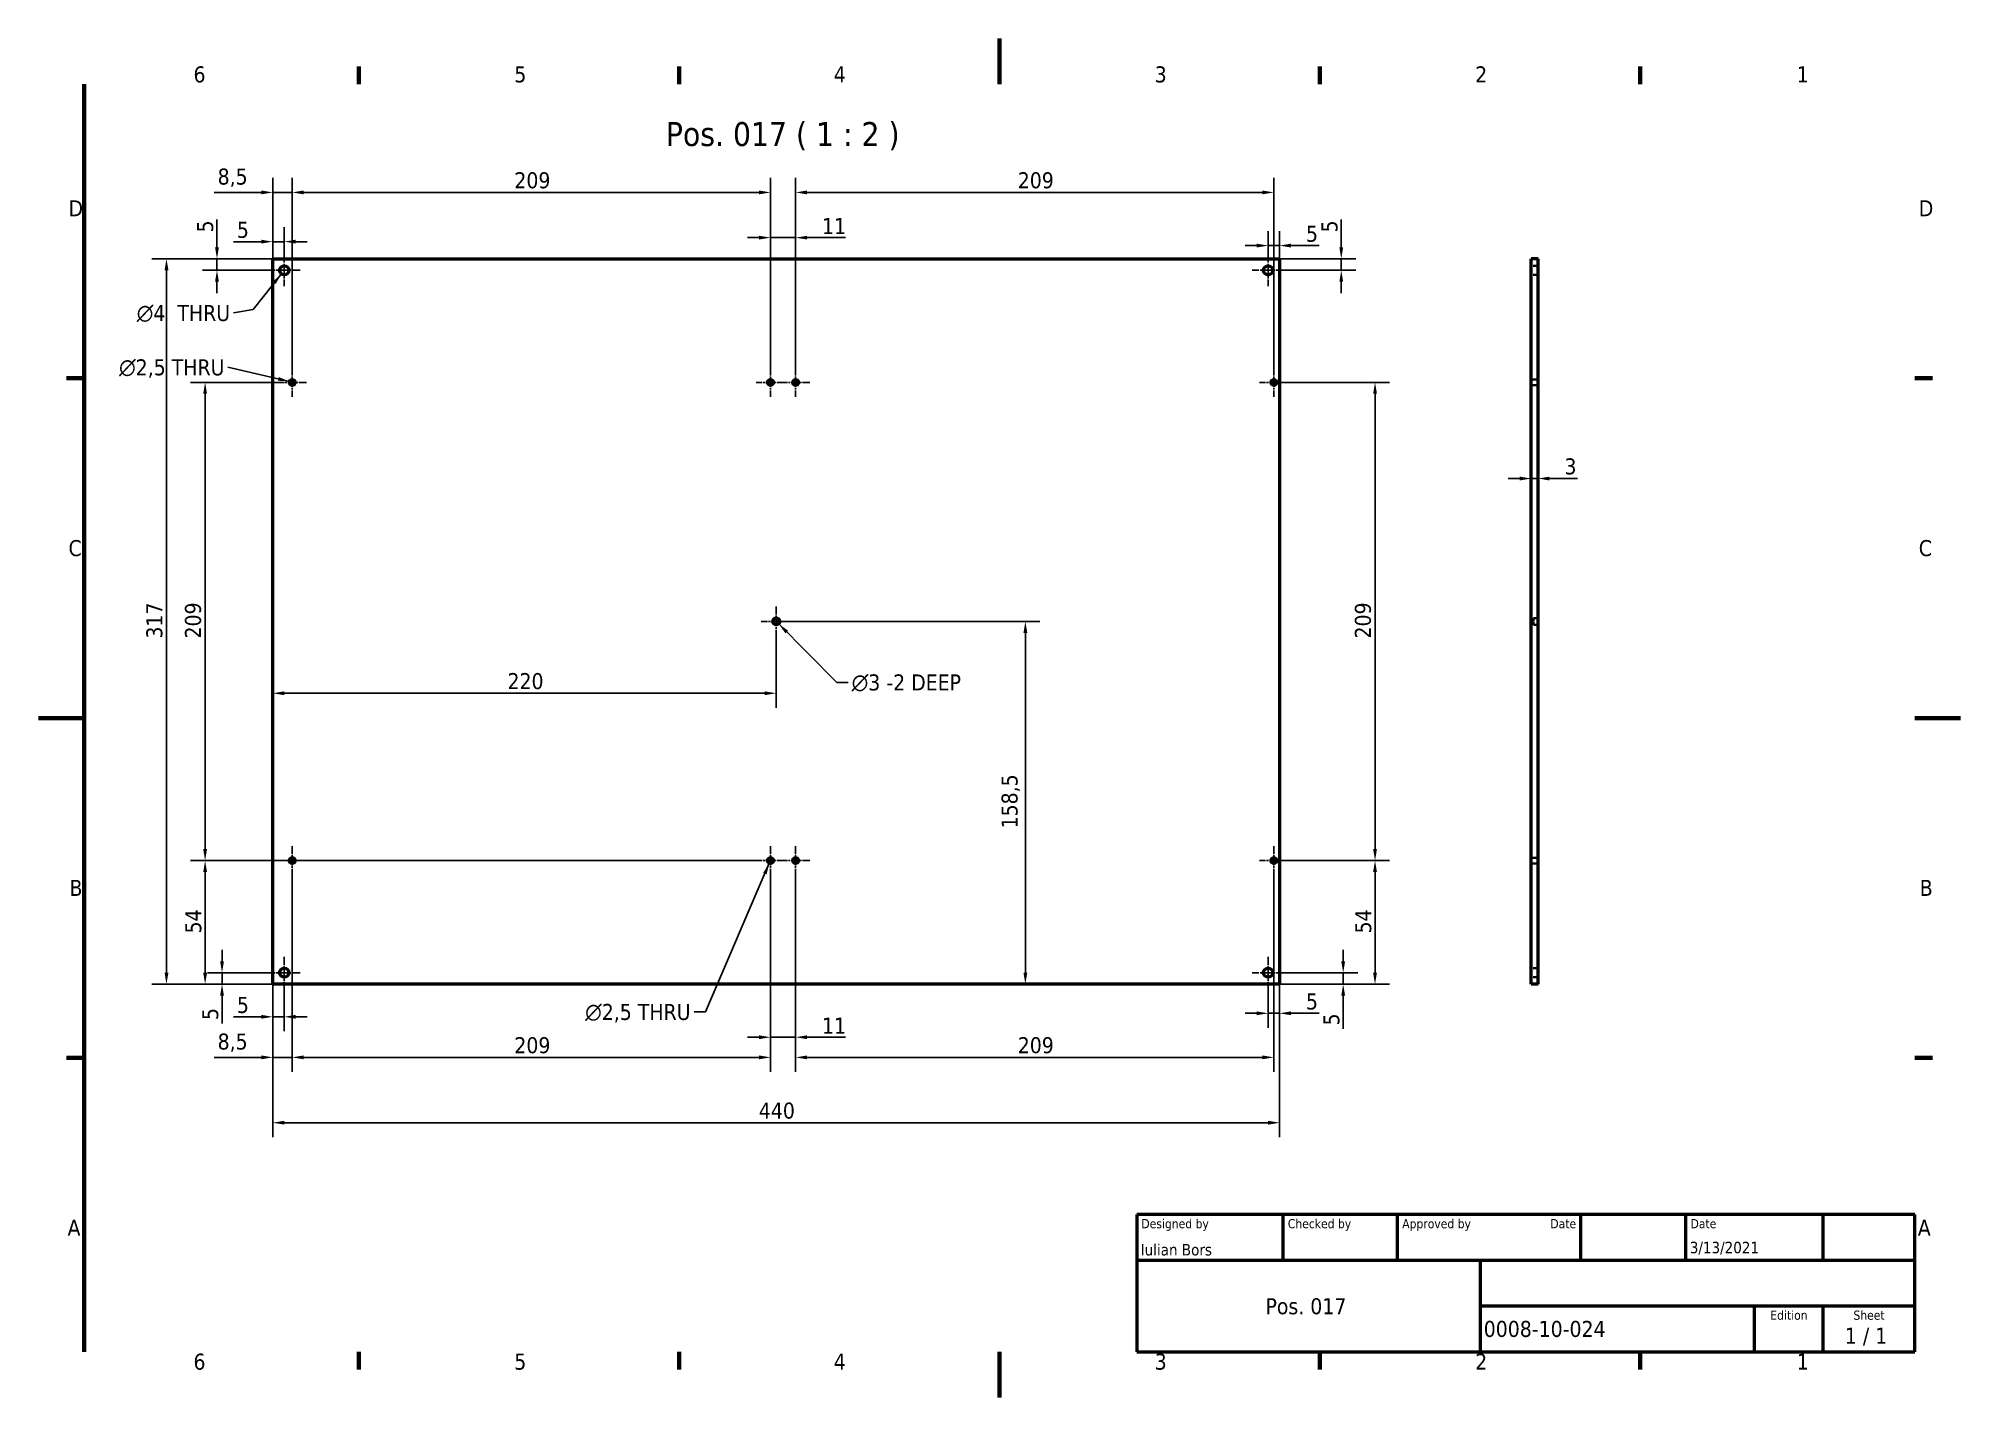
# Model space of a CAD drawing. Header units: millimetres. Extents: x 0 to 840, y 0 to 594.
import ezdxf
from ezdxf.enums import TextEntityAlignment as Align

# ---------------------------------------------------------------- set-up
doc = ezdxf.new("R2010")
doc.units = ezdxf.units.MM
doc.header["$LTSCALE"] = 2
doc.linetypes.add('CHAIN', pattern=[0.3543, 0.2362, -0.0295, 0.0591, -0.0295])
doc.linetypes.add('DASHED', pattern=[0.2068, 0.1655, -0.0413])
for name, color, linetype, lineweight in [('Border (ISO)', 7, 'Continuous', 70), ('Center Mark (ISO)', 7, 'Continuous', 25), ('Dimension (ISO)', 7, 'Continuous', 25), ('Hidden (ISO)', 7, 'DASHED', 35), ('Symbol (ISO)', 7, 'Continuous', 25), ('Title (ISO)', 7, 'Continuous', 50), ('Visible (ISO)', 7, 'Continuous', 50)]:
    doc.layers.add(name, color=color, linetype=linetype, lineweight=lineweight)
doc.styles.add('Note Text (ISO)', font='tahoma.ttf')
doc.styles.add('Text Style39', font='tahoma.ttf')
doc.styles.add('Text Style41', font='tahoma.ttf')
doc.styles.add('Text Style45', font='tahoma.ttf')
doc.dimstyles.new('Default - Method 1b (ISO)', dxfattribs={"dimscale": 2, "dimtxt": 3.5, "dimasz": 2.5, "dimexe": 3.175, "dimexo": 0, "dimgap": 0.762, "dimtad": 1, "dimtoh": 1, "dimrnd": 1e-08, "dimtxsty": 'Note Text (ISO)', "dimcen": 0.09, "dimdle": 10, "dimclrd": 256, "dimclre": 256, "dimclrt": 256, "dimazin": 2, "dimtfac": 1, "dimtmove": 0, "dimatfit": 3, "dimfxl": 0, "dimtolj": 1, "dimlwd": -1, "dimlwe": -1, "dimarcsym": 0})
doc.dimstyles.new('Default - Method 1b (ISO)$7', dxfattribs={"dimscale": 2, "dimtxt": 3.5, "dimasz": 2.5, "dimexe": 3.175, "dimexo": 0, "dimgap": 0.762, "dimtad": 1, "dimtoh": 1, "dimrnd": 1e-08, "dimtxsty": 'Note Text (ISO)', "dimcen": 0.09, "dimdle": 10, "dimclrd": 256, "dimclre": 256, "dimclrt": 256, "dimazin": 2, "dimtfac": 1, "dimtmove": 0, "dimatfit": 3, "dimfxl": 0, "dimtolj": 1, "dimlwd": -1, "dimlwe": -1, "dimarcsym": 0})

# ---------------------------------------------------------------- blocks, each defined once
blk = doc.blocks.new('Borders Default Border')
at = {"layer": 'Border (ISO)'}
for p, q in [((70, 287), (70, 290.9)), ((140, 287), (140, 290.9)), ((280, 287), (280, 290.9)), ((350, 287), (350, 290.9)), ((10, 222.75), (6.1, 222.75)), ((410, 222.75), (413.9, 222.75)), ((10, 74.25), (6.1, 74.25)), ((410, 74.25), (413.9, 74.25)), ((70, 10), (70, 6.1)), ((140, 10), (140, 6.1)), ((280, 10), (280, 6.1)), ((350, 10), (350, 6.1))]:
    blk.add_line(p, q, dxfattribs=at)
at = {"layer": 'Border (ISO)', "flags": 128}
for points in [[(210, 297), (210, 287)], [(10, 10), (10, 287)], [(0, 148.5), (10, 148.5)], [(420, 148.5), (410, 148.5)], [(210, 0), (210, 10)]]:
    blk.add_lwpolyline(points, dxfattribs=at)
at = {"layer": 'Border (ISO)', "char_height": 3.5, "attachment_point": 7, "style": 'Note Text (ISO)'}
for s, insert in [('6', (33.88, 287.33)), ('5', (103.98, 287.33)), ('4', (173.78, 287.4)), ('3', (243.91, 287.33)), ('2', (313.94, 287.4)), ('1', (384.21, 287.4)), ('D', (6.57, 258.13)), ('D', (410.87, 258.13)), ('C', (6.56, 183.81)), ('C', (410.86, 183.81)), ('B', (6.78, 109.63)), ('B', (411.08, 109.63)), ('A', (6.36, 35.38)), ('A', (410.66, 35.38)), ('6', (33.88, 6.03)), ('5', (103.98, 6.03)), ('4', (173.78, 6.1)), ('3', (243.91, 6.03)), ('2', (313.94, 6.1)), ('1', (384.21, 6.1))]:
    blk.add_mtext(s, dxfattribs=dict(at, insert=insert))
blk = doc.blocks.new('*D5')
at = {"layer": 'Defpoints', "color": 0}
for p in [(102.41, 497.68), (55.96, 180.68), (102.41, 180.68)]:
    blk.add_point(p, dxfattribs=at)
at = {"layer": 'Dimension (ISO)'}
for p, q in [((102.41, 497.68), (49.61, 497.68)), ((55.96, 492.68), (55.96, 185.68)), ((102.41, 180.68), (49.61, 180.68))]:
    blk.add_line(p, q, dxfattribs=at)
for points in [[(55.13, 492.68), (56.8, 492.68), (55.96, 497.68)], [(55.13, 185.68), (56.8, 185.68), (55.96, 180.68)]]:
    blk.add_solid(points, dxfattribs=at)
at = {"layer": 'Dimension (ISO)', "insert": (47.15, 331.7), "char_height": 7, "attachment_point": 1, "rotation": 90, "style": 'Note Text (ISO)'}
blk.add_mtext('\\A1;317', dxfattribs=at)
blk = doc.blocks.new('*D6')
at = {"layer": 'Defpoints', "color": 0}
for p in [(102.41, 180.68), (542.41, 180.68), (102.41, 120.12)]:
    blk.add_point(p, dxfattribs=at)
at = {"layer": 'Dimension (ISO)'}
for p, q in [((102.41, 180.68), (102.41, 113.77)), ((542.41, 180.68), (542.41, 113.77)), ((537.41, 120.12), (107.41, 120.12))]:
    blk.add_line(p, q, dxfattribs=at)
for points in [[(107.41, 120.95), (107.41, 119.29), (102.41, 120.12)], [(537.41, 120.95), (537.41, 119.29), (542.41, 120.12)]]:
    blk.add_solid(points, dxfattribs=at)
at = {"layer": 'Dimension (ISO)', "insert": (314.82, 128.93), "char_height": 7, "attachment_point": 1, "style": 'Note Text (ISO)'}
blk.add_mtext('\\A1;440', dxfattribs=at)
blk = doc.blocks.new('*D7')
at = {"layer": 'Defpoints', "color": 0}
for p in [(102.41, 180.68), (107.41, 178.68), (107.41, 166.41)]:
    blk.add_point(p, dxfattribs=at)
at = {"layer": 'Dimension (ISO)'}
for p, q in [((102.41, 180.68), (102.41, 160.06)), ((107.41, 178.68), (107.41, 160.06)), ((97.41, 166.41), (85.19, 166.41)), ((107.41, 166.41), (102.41, 166.41)), ((112.41, 166.41), (117.41, 166.41))]:
    blk.add_line(p, q, dxfattribs=at)
for points in [[(97.41, 167.25), (97.41, 165.58), (102.41, 166.41)], [(112.41, 167.25), (112.41, 165.58), (107.41, 166.41)]]:
    blk.add_solid(points, dxfattribs=at)
at = {"layer": 'Dimension (ISO)', "insert": (86.72, 175.08), "char_height": 7, "attachment_point": 1, "style": 'Note Text (ISO)'}
blk.add_mtext('\\A1;5', dxfattribs=at)
blk = doc.blocks.new('*D8')
at = {"layer": 'Defpoints', "color": 0}
for p in [(110.91, 228.43), (102.41, 180.68), (110.91, 148.68)]:
    blk.add_point(p, dxfattribs=at)
at = {"layer": 'Dimension (ISO)'}
for p, q in [((110.91, 228.43), (110.91, 142.33)), ((102.41, 180.68), (102.41, 142.33)), ((97.41, 148.68), (76.79, 148.68)), ((110.91, 148.68), (102.41, 148.68)), ((115.91, 148.68), (120.91, 148.68))]:
    blk.add_line(p, q, dxfattribs=at)
for points in [[(97.41, 149.51), (97.41, 147.85), (102.41, 148.68)], [(115.91, 149.51), (115.91, 147.85), (110.91, 148.68)]]:
    blk.add_solid(points, dxfattribs=at)
at = {"layer": 'Dimension (ISO)', "insert": (78.31, 159.1), "char_height": 7, "attachment_point": 1, "style": 'Note Text (ISO)'}
blk.add_mtext('\\A1;8,5', dxfattribs=at)
blk = doc.blocks.new('*D9')
at = {"layer": 'Defpoints', "color": 0}
for p in [(110.91, 228.43), (319.91, 228.43), (319.91, 148.68)]:
    blk.add_point(p, dxfattribs=at)
at = {"layer": 'Dimension (ISO)'}
for p, q in [((110.91, 228.43), (110.91, 142.33)), ((319.91, 228.43), (319.91, 142.33)), ((115.91, 148.68), (314.91, 148.68))]:
    blk.add_line(p, q, dxfattribs=at)
for points in [[(115.91, 149.51), (115.91, 147.85), (110.91, 148.68)], [(314.91, 149.51), (314.91, 147.85), (319.91, 148.68)]]:
    blk.add_solid(points, dxfattribs=at)
at = {"layer": 'Dimension (ISO)', "insert": (207.98, 157.5), "char_height": 7, "attachment_point": 1, "style": 'Note Text (ISO)'}
blk.add_mtext('\\A1;209', dxfattribs=at)
blk = doc.blocks.new('*D10')
at = {"layer": 'Defpoints', "color": 0}
for p in [(319.91, 228.43), (330.91, 228.43), (330.91, 157.48)]:
    blk.add_point(p, dxfattribs=at)
at = {"layer": 'Dimension (ISO)'}
for p, q in [((319.91, 228.43), (319.91, 151.13)), ((330.91, 228.43), (330.91, 151.13)), ((314.91, 157.48), (309.91, 157.48)), ((319.91, 157.48), (330.91, 157.48)), ((335.91, 157.48), (352.63, 157.48))]:
    blk.add_line(p, q, dxfattribs=at)
for points in [[(314.91, 158.31), (314.91, 156.64), (319.91, 157.48)], [(335.91, 158.31), (335.91, 156.64), (330.91, 157.48)]]:
    blk.add_solid(points, dxfattribs=at)
at = {"layer": 'Dimension (ISO)', "insert": (342.44, 166.02), "char_height": 7, "attachment_point": 1, "style": 'Note Text (ISO)'}
blk.add_mtext('\\A1;11', dxfattribs=at)
blk = doc.blocks.new('*D11')
at = {"layer": 'Defpoints', "color": 0}
for p in [(330.91, 228.43), (539.91, 228.43), (539.91, 148.68)]:
    blk.add_point(p, dxfattribs=at)
at = {"layer": 'Dimension (ISO)'}
for p, q in [((330.91, 228.43), (330.91, 142.33)), ((539.91, 228.43), (539.91, 142.33)), ((335.91, 148.68), (534.91, 148.68))]:
    blk.add_line(p, q, dxfattribs=at)
for points in [[(335.91, 149.51), (335.91, 147.85), (330.91, 148.68)], [(534.91, 149.51), (534.91, 147.85), (539.91, 148.68)]]:
    blk.add_solid(points, dxfattribs=at)
at = {"layer": 'Dimension (ISO)', "insert": (427.98, 157.5), "char_height": 7, "attachment_point": 1, "style": 'Note Text (ISO)'}
blk.add_mtext('\\A1;209', dxfattribs=at)
blk = doc.blocks.new('*D12')
at = {"layer": 'Defpoints', "color": 0}
for p in [(537.41, 178.68), (542.41, 180.68), (537.41, 167.94)]:
    blk.add_point(p, dxfattribs=at)
at = {"layer": 'Dimension (ISO)'}
for p, q in [((537.41, 178.68), (537.41, 161.59)), ((542.41, 180.68), (542.41, 161.59)), ((532.41, 167.94), (527.41, 167.94)), ((537.41, 167.94), (542.41, 167.94)), ((547.41, 167.94), (559.63, 167.94))]:
    blk.add_line(p, q, dxfattribs=at)
for points in [[(532.41, 168.78), (532.41, 167.11), (537.41, 167.94)], [(547.41, 168.78), (547.41, 167.11), (542.41, 167.94)]]:
    blk.add_solid(points, dxfattribs=at)
at = {"layer": 'Dimension (ISO)', "insert": (553.94, 176.61), "char_height": 7, "attachment_point": 1, "style": 'Note Text (ISO)'}
blk.add_mtext('\\A1;5', dxfattribs=at)
blk = doc.blocks.new('*D13')
at = {"layer": 'Defpoints', "color": 0}
for p in [(107.41, 505.18), (102.41, 497.68), (107.41, 499.68)]:
    blk.add_point(p, dxfattribs=at)
at = {"layer": 'Dimension (ISO)'}
for p, q in [((97.41, 505.18), (85.19, 505.18)), ((102.41, 497.68), (102.41, 511.53)), ((107.41, 505.18), (102.41, 505.18)), ((107.41, 499.68), (107.41, 511.53)), ((112.41, 505.18), (117.41, 505.18))]:
    blk.add_line(p, q, dxfattribs=at)
for points in [[(97.41, 506.02), (97.41, 504.35), (102.41, 505.18)], [(112.41, 506.02), (112.41, 504.35), (107.41, 505.18)]]:
    blk.add_solid(points, dxfattribs=at)
at = {"layer": 'Dimension (ISO)', "insert": (86.72, 513.85), "char_height": 7, "attachment_point": 1, "style": 'Note Text (ISO)'}
blk.add_mtext('\\A1;5', dxfattribs=at)
blk = doc.blocks.new('*D14')
at = {"layer": 'Defpoints', "color": 0}
for p in [(537.41, 499.68), (542.41, 503.47), (542.41, 497.68)]:
    blk.add_point(p, dxfattribs=at)
at = {"layer": 'Dimension (ISO)'}
for p, q in [((537.41, 499.68), (537.41, 509.82)), ((542.41, 497.68), (542.41, 509.82)), ((532.41, 503.47), (527.41, 503.47)), ((537.41, 503.47), (542.41, 503.47)), ((547.41, 503.47), (559.63, 503.47))]:
    blk.add_line(p, q, dxfattribs=at)
for points in [[(532.41, 504.3), (532.41, 502.63), (537.41, 503.47)], [(547.41, 504.3), (547.41, 502.63), (542.41, 503.47)]]:
    blk.add_solid(points, dxfattribs=at)
at = {"layer": 'Dimension (ISO)', "insert": (553.94, 512.14), "char_height": 7, "attachment_point": 1, "style": 'Note Text (ISO)'}
blk.add_mtext('\\A1;5', dxfattribs=at)
blk = doc.blocks.new('*D15')
at = {"layer": 'Defpoints', "color": 0}
for p in [(102.41, 339.18), (322.41, 332.68), (322.41, 307.82)]:
    blk.add_point(p, dxfattribs=at)
at = {"layer": 'Dimension (ISO)'}
for p, q in [((322.41, 332.68), (322.41, 301.47)), ((107.41, 307.82), (317.41, 307.82))]:
    blk.add_line(p, q, dxfattribs=at)
for points in [[(107.41, 308.65), (107.41, 306.99), (102.41, 307.82)], [(317.41, 308.65), (317.41, 306.99), (322.41, 307.82)]]:
    blk.add_solid(points, dxfattribs=at)
at = {"layer": 'Dimension (ISO)', "insert": (204.98, 316.63), "char_height": 7, "attachment_point": 1, "style": 'Note Text (ISO)'}
blk.add_mtext('\\A1;220', dxfattribs=at)
blk = doc.blocks.new('*D16')
at = {"layer": 'Defpoints', "color": 0}
for p in [(322.41, 339.18), (431.31, 180.68), (431.31, 180.68)]:
    blk.add_point(p, dxfattribs=at)
at = {"layer": 'Dimension (ISO)'}
for p, q in [((322.41, 339.18), (437.66, 339.18)), ((431.31, 334.18), (431.31, 185.68))]:
    blk.add_line(p, q, dxfattribs=at)
for points in [[(430.48, 334.18), (432.15, 334.18), (431.31, 339.18)], [(430.48, 185.68), (432.15, 185.68), (431.31, 180.68)]]:
    blk.add_solid(points, dxfattribs=at)
at = {"layer": 'Dimension (ISO)', "insert": (420.89, 248.74), "char_height": 7, "attachment_point": 1, "rotation": 90, "style": 'Note Text (ISO)'}
blk.add_mtext('\\A1;158,5', dxfattribs=at)
blk = doc.blocks.new('*D17')
at = {"layer": 'Defpoints', "color": 0}
for p in [(110.91, 526.7), (102.41, 497.68), (110.91, 449.93)]:
    blk.add_point(p, dxfattribs=at)
at = {"layer": 'Dimension (ISO)'}
for p, q in [((102.41, 497.68), (102.41, 533.05)), ((110.91, 449.93), (110.91, 533.05)), ((97.41, 526.7), (76.79, 526.7)), ((110.91, 526.7), (102.41, 526.7)), ((115.91, 526.7), (120.91, 526.7))]:
    blk.add_line(p, q, dxfattribs=at)
for points in [[(97.41, 527.54), (97.41, 525.87), (102.41, 526.7)], [(115.91, 527.54), (115.91, 525.87), (110.91, 526.7)]]:
    blk.add_solid(points, dxfattribs=at)
at = {"layer": 'Dimension (ISO)', "insert": (78.31, 537.13), "char_height": 7, "attachment_point": 1, "style": 'Note Text (ISO)'}
blk.add_mtext('\\A1;8,5', dxfattribs=at)
blk = doc.blocks.new('*D18')
at = {"layer": 'Defpoints', "color": 0}
for p in [(319.91, 526.7), (110.91, 449.93), (319.91, 449.93)]:
    blk.add_point(p, dxfattribs=at)
at = {"layer": 'Dimension (ISO)'}
for p, q in [((110.91, 449.93), (110.91, 533.05)), ((319.91, 449.93), (319.91, 533.05)), ((115.91, 526.7), (314.91, 526.7))]:
    blk.add_line(p, q, dxfattribs=at)
for points in [[(115.91, 527.54), (115.91, 525.87), (110.91, 526.7)], [(314.91, 527.54), (314.91, 525.87), (319.91, 526.7)]]:
    blk.add_solid(points, dxfattribs=at)
at = {"layer": 'Dimension (ISO)', "insert": (207.98, 535.52), "char_height": 7, "attachment_point": 1, "style": 'Note Text (ISO)'}
blk.add_mtext('\\A1;209', dxfattribs=at)
blk = doc.blocks.new('*D19')
at = {"layer": 'Defpoints', "color": 0}
for p in [(330.91, 506.94), (319.91, 449.93), (330.91, 449.93)]:
    blk.add_point(p, dxfattribs=at)
at = {"layer": 'Dimension (ISO)'}
for p, q in [((319.91, 449.93), (319.91, 513.29)), ((330.91, 449.93), (330.91, 513.29)), ((314.91, 506.94), (309.91, 506.94)), ((319.91, 506.94), (330.91, 506.94)), ((335.91, 506.94), (352.63, 506.94))]:
    blk.add_line(p, q, dxfattribs=at)
for points in [[(314.91, 507.77), (314.91, 506.11), (319.91, 506.94)], [(335.91, 507.77), (335.91, 506.11), (330.91, 506.94)]]:
    blk.add_solid(points, dxfattribs=at)
at = {"layer": 'Dimension (ISO)', "insert": (342.44, 515.49), "char_height": 7, "attachment_point": 1, "style": 'Note Text (ISO)'}
blk.add_mtext('\\A1;11', dxfattribs=at)
blk = doc.blocks.new('*D20')
at = {"layer": 'Defpoints', "color": 0}
for p in [(539.91, 526.7), (330.91, 449.93), (539.91, 449.93)]:
    blk.add_point(p, dxfattribs=at)
at = {"layer": 'Dimension (ISO)'}
for p, q in [((330.91, 449.93), (330.91, 533.05)), ((539.91, 449.93), (539.91, 533.05)), ((335.91, 526.7), (534.91, 526.7))]:
    blk.add_line(p, q, dxfattribs=at)
for points in [[(335.91, 527.54), (335.91, 525.87), (330.91, 526.7)], [(534.91, 527.54), (534.91, 525.87), (539.91, 526.7)]]:
    blk.add_solid(points, dxfattribs=at)
at = {"layer": 'Dimension (ISO)', "insert": (427.98, 535.52), "char_height": 7, "attachment_point": 1, "style": 'Note Text (ISO)'}
blk.add_mtext('\\A1;209', dxfattribs=at)
blk = doc.blocks.new('*D21')
at = {"layer": 'Defpoints', "color": 0}
for p in [(80.23, 185.68), (100.41, 185.68), (102.41, 180.68)]:
    blk.add_point(p, dxfattribs=at)
at = {"layer": 'Dimension (ISO)'}
for p, q in [((80.23, 190.68), (80.23, 195.68)), ((100.41, 185.68), (73.88, 185.68)), ((80.23, 185.68), (80.23, 180.68)), ((102.41, 180.68), (73.88, 180.68)), ((80.23, 175.68), (80.23, 163.46))]:
    blk.add_line(p, q, dxfattribs=at)
for points in [[(79.4, 190.68), (81.06, 190.68), (80.23, 185.68)], [(79.4, 175.68), (81.06, 175.68), (80.23, 180.68)]]:
    blk.add_solid(points, dxfattribs=at)
at = {"layer": 'Dimension (ISO)', "insert": (71.56, 164.99), "char_height": 7, "attachment_point": 1, "rotation": 90, "style": 'Note Text (ISO)'}
blk.add_mtext('\\A1;5', dxfattribs=at)
blk = doc.blocks.new('*D22')
at = {"layer": 'Defpoints', "color": 0}
for p in [(72.84, 234.68), (313.66, 234.68), (102.41, 180.68)]:
    blk.add_point(p, dxfattribs=at)
at = {"layer": 'Dimension (ISO)'}
for p, q in [((313.66, 234.68), (66.49, 234.68)), ((72.84, 185.68), (72.84, 229.68)), ((102.41, 180.68), (66.49, 180.68))]:
    blk.add_line(p, q, dxfattribs=at)
for points in [[(72.01, 229.68), (73.68, 229.68), (72.84, 234.68)], [(72.01, 185.68), (73.68, 185.68), (72.84, 180.68)]]:
    blk.add_solid(points, dxfattribs=at)
at = {"layer": 'Dimension (ISO)', "insert": (64.17, 202.84), "char_height": 7, "attachment_point": 1, "rotation": 90, "style": 'Note Text (ISO)'}
blk.add_mtext('\\A1;54', dxfattribs=at)
blk = doc.blocks.new('*D23')
at = {"layer": 'Defpoints', "color": 0}
for p in [(72.84, 443.68), (104.66, 443.68), (104.66, 234.68)]:
    blk.add_point(p, dxfattribs=at)
at = {"layer": 'Dimension (ISO)'}
for p, q in [((104.66, 443.68), (66.49, 443.68)), ((72.84, 239.68), (72.84, 438.68)), ((104.66, 234.68), (66.49, 234.68))]:
    blk.add_line(p, q, dxfattribs=at)
for points in [[(72.01, 438.68), (73.68, 438.68), (72.84, 443.68)], [(72.01, 239.68), (73.68, 239.68), (72.84, 234.68)]]:
    blk.add_solid(points, dxfattribs=at)
at = {"layer": 'Dimension (ISO)', "insert": (64.03, 331.75), "char_height": 7, "attachment_point": 1, "rotation": 90, "style": 'Note Text (ISO)'}
blk.add_mtext('\\A1;209', dxfattribs=at)
blk = doc.blocks.new('*D24')
at = {"layer": 'Defpoints', "color": 0}
for p in [(546.16, 234.68), (584.12, 234.68), (542.41, 180.68)]:
    blk.add_point(p, dxfattribs=at)
at = {"layer": 'Dimension (ISO)'}
for p, q in [((546.16, 234.68), (590.47, 234.68)), ((584.12, 185.68), (584.12, 229.68)), ((542.41, 180.68), (590.47, 180.68))]:
    blk.add_line(p, q, dxfattribs=at)
for points in [[(583.28, 229.68), (584.95, 229.68), (584.12, 234.68)], [(583.28, 185.68), (584.95, 185.68), (584.12, 180.68)]]:
    blk.add_solid(points, dxfattribs=at)
at = {"layer": 'Dimension (ISO)', "insert": (575.45, 202.84), "char_height": 7, "attachment_point": 1, "rotation": 90, "style": 'Note Text (ISO)'}
blk.add_mtext('\\A1;54', dxfattribs=at)
blk = doc.blocks.new('*D25')
at = {"layer": 'Defpoints', "color": 0}
for p in [(546.16, 443.68), (584.12, 443.68), (546.16, 234.68)]:
    blk.add_point(p, dxfattribs=at)
at = {"layer": 'Dimension (ISO)'}
for p, q in [((546.16, 443.68), (590.47, 443.68)), ((584.12, 239.68), (584.12, 438.68)), ((546.16, 234.68), (590.47, 234.68))]:
    blk.add_line(p, q, dxfattribs=at)
for points in [[(583.28, 438.68), (584.95, 438.68), (584.12, 443.68)], [(583.28, 239.68), (584.95, 239.68), (584.12, 234.68)]]:
    blk.add_solid(points, dxfattribs=at)
at = {"layer": 'Dimension (ISO)', "insert": (575.3, 331.75), "char_height": 7, "attachment_point": 1, "rotation": 90, "style": 'Note Text (ISO)'}
blk.add_mtext('\\A1;209', dxfattribs=at)
blk = doc.blocks.new('*D26')
at = {"layer": 'Defpoints', "color": 0}
for p in [(544.41, 185.68), (542.41, 180.68), (570.2, 180.68)]:
    blk.add_point(p, dxfattribs=at)
at = {"layer": 'Dimension (ISO)'}
for p, q in [((570.2, 190.68), (570.2, 195.68)), ((544.41, 185.68), (576.55, 185.68)), ((570.2, 185.68), (570.2, 180.68)), ((542.41, 180.68), (576.55, 180.68)), ((570.2, 175.68), (570.2, 161.1))]:
    blk.add_line(p, q, dxfattribs=at)
for points in [[(569.36, 190.68), (571.03, 190.68), (570.2, 185.68)], [(569.36, 175.68), (571.03, 175.68), (570.2, 180.68)]]:
    blk.add_solid(points, dxfattribs=at)
at = {"layer": 'Dimension (ISO)', "insert": (561.53, 162.62), "char_height": 7, "attachment_point": 1, "rotation": 90, "style": 'Note Text (ISO)'}
blk.add_mtext('\\A1;5', dxfattribs=at)
blk = doc.blocks.new('*D27')
at = {"layer": 'Defpoints', "color": 0}
for p in [(78.02, 497.68), (102.41, 497.68), (100.41, 492.68)]:
    blk.add_point(p, dxfattribs=at)
at = {"layer": 'Dimension (ISO)'}
for p, q in [((78.02, 502.68), (78.02, 514.9)), ((102.41, 497.68), (71.67, 497.68)), ((78.02, 492.68), (78.02, 497.68)), ((100.41, 492.68), (71.67, 492.68)), ((78.02, 487.68), (78.02, 482.68))]:
    blk.add_line(p, q, dxfattribs=at)
for points in [[(77.19, 502.68), (78.86, 502.68), (78.02, 497.68)], [(77.19, 487.68), (78.86, 487.68), (78.02, 492.68)]]:
    blk.add_solid(points, dxfattribs=at)
at = {"layer": 'Dimension (ISO)', "insert": (69.35, 509.2), "char_height": 7, "attachment_point": 1, "rotation": 90, "style": 'Note Text (ISO)'}
blk.add_mtext('\\A1;5', dxfattribs=at)
blk = doc.blocks.new('*D28')
at = {"layer": 'Defpoints', "color": 0}
for p in [(542.41, 497.68), (544.41, 492.68), (569.36, 492.68)]:
    blk.add_point(p, dxfattribs=at)
at = {"layer": 'Dimension (ISO)'}
for p, q in [((569.36, 502.68), (569.36, 514.9)), ((542.41, 497.68), (575.71, 497.68)), ((569.36, 492.68), (569.36, 497.68)), ((544.41, 492.68), (575.71, 492.68)), ((569.36, 487.68), (569.36, 482.68))]:
    blk.add_line(p, q, dxfattribs=at)
for points in [[(568.53, 502.68), (570.19, 502.68), (569.36, 497.68)], [(568.53, 487.68), (570.19, 487.68), (569.36, 492.68)]]:
    blk.add_solid(points, dxfattribs=at)
at = {"layer": 'Dimension (ISO)', "insert": (560.69, 509.2), "char_height": 7, "attachment_point": 1, "rotation": 90, "style": 'Note Text (ISO)'}
blk.add_mtext('\\A1;5', dxfattribs=at)
blk = doc.blocks.new('*D29')
at = {"layer": 'Defpoints', "color": 0}
for p in [(652.36, 410.12), (655.36, 410.12), (655.36, 401.66)]:
    blk.add_point(p, dxfattribs=at)
at = {"layer": 'Dimension (ISO)'}
for p, q in [((647.36, 401.66), (642.36, 401.66)), ((652.36, 401.66), (655.36, 401.66)), ((660.36, 401.66), (672.66, 401.66))]:
    blk.add_line(p, q, dxfattribs=at)
for points in [[(647.36, 402.49), (647.36, 400.82), (652.36, 401.66)], [(660.36, 402.49), (660.36, 400.82), (655.36, 401.66)]]:
    blk.add_solid(points, dxfattribs=at)
at = {"layer": 'Dimension (ISO)', "insert": (666.89, 410.47), "char_height": 7, "attachment_point": 1, "style": 'Note Text (ISO)'}
blk.add_mtext('\\A1;3', dxfattribs=at)
blk = doc.blocks.new('Title Blocks I.A.B')
at = {"layer": 'Title (ISO)'}
for p, q in [((270.07, 130), (100.07, 130)), ((100.07, 130), (100.07, 100)), ((132.07, 120), (132.07, 130)), ((157.07, 120), (157.07, 130)), ((197.07, 120), (197.07, 130)), ((220.07, 120), (220.07, 130)), ((250.07, 120), (250.07, 130)), ((270.07, 100), (270.07, 130)), ((100.07, 120), (270.07, 120)), ((175.07, 120), (175.07, 100)), ((270.07, 110), (175.07, 110)), ((235.07, 100), (235.07, 110)), ((250.07, 100), (250.07, 110)), ((100.07, 100), (270.07, 100))]:
    blk.add_line(p, q, dxfattribs=at)
at = {"layer": 'Title (ISO)', "style": 'Text Style41'}
for s, p in [('Designed by', (101.07, 129)), ('Checked by', (133.07, 129)), ('Approved by', (158.07, 129)), ('Date', (221.07, 129))]:
    blk.add_text(s, height=2, dxfattribs=at).set_placement(p, align=Align.TOP_LEFT)
blk.add_text('Date', height=2, dxfattribs=at).set_placement((196.07, 129), align=Align.TOP_RIGHT)
for s, p in [('Edition', (242.57, 109)), ('Sheet', (260.07, 109))]:
    blk.add_text(s, height=2, dxfattribs=at).set_placement(p, align=Align.TOP_CENTER)
at = {"layer": 'Title (ISO)', "style": 'Note Text (ISO)'}
blk.add_text('1 / 1 ', height=3.5, dxfattribs=at).set_placement((260.07, 103.5), align=Align.MIDDLE_CENTER)
at = {"layer": 'Title (ISO)'}
for tag, p, height, style in [('AUTHOR_001', (100.92, 121.05), 2.5, 'Text Style39'), ('CREATION_DATE_001', (220.91, 121.54), 2.5, 'Text Style39'), ('COMPANY_001', (128.19, 108.21), 3.5, 'Note Text (ISO)'), ('PART_NUMBER_001', (175.88, 103.25), 3.5, 'Note Text (ISO)')]:
    blk.add_attdef(tag, p, '', height=height, dxfattribs=dict(at, style=style))
at = {"layer": 'Title (ISO)', "style": 'Text Style39'}
for tag, p in [('CHECKED_BY', (133.07, 121)), ('ENG_APPROVED_BY', (158.07, 121))]:
    blk.add_attdef(tag, text='', height=2.5, dxfattribs=at).set_placement(p, align=Align.BOTTOM_LEFT)
blk.add_attdef('ENG_APPROVAL_DATE', text='', height=2.5, dxfattribs=at).set_placement((196.07, 121), align=Align.BOTTOM_RIGHT)
at = {"layer": 'Title (ISO)', "style": 'Note Text (ISO)'}
for tag, p in [('TITLE', (222.57, 115)), ('REVISION_NUMBER', (242.57, 103.5))]:
    blk.add_attdef(tag, text='', height=3.5, dxfattribs=at).set_placement(p, align=Align.MIDDLE_CENTER)

msp = doc.modelspace()

# ---------------------------------------------------------------- linework, layer by layer
at = {"layer": 'Center Mark (ISO)', "linetype": 'CHAIN', "ltscale": 7.778352}
for p, q in [((107.411, 499.68), (107.411, 485.68)), ((537.411, 499.68), (537.411, 485.68)), ((114.411, 492.68), (100.411, 492.68)), ((544.411, 492.68), (530.411, 492.68)), ((114.411, 185.68), (100.411, 185.68)), ((107.411, 192.68), (107.411, 178.68)), ((544.411, 185.68), (530.411, 185.68)), ((537.411, 192.68), (537.411, 178.68))]:
    msp.add_line(p, q, dxfattribs=at)
at = {"layer": 'Center Mark (ISO)', "linetype": 'CHAIN', "ltscale": 6.944946}
for p, q in [((110.911, 449.93), (110.911, 437.43)), ((319.911, 449.93), (319.911, 437.43)), ((330.911, 449.93), (330.911, 437.43)), ((539.911, 449.93), (539.911, 437.43)), ((117.161, 443.68), (104.661, 443.68)), ((326.161, 443.68), (313.661, 443.68)), ((337.161, 443.68), (324.661, 443.68)), ((546.161, 443.68), (533.661, 443.68)), ((110.911, 240.93), (110.911, 228.43)), ((319.911, 240.93), (319.911, 228.43)), ((330.911, 240.93), (330.911, 228.43)), ((539.911, 240.93), (539.911, 228.43)), ((117.161, 234.68), (104.661, 234.68)), ((326.161, 234.68), (313.661, 234.68)), ((337.161, 234.68), (324.661, 234.68)), ((546.161, 234.68), (533.661, 234.68))]:
    msp.add_line(p, q, dxfattribs=at)
at = {"layer": 'Center Mark (ISO)', "linetype": 'CHAIN', "ltscale": 7.222748}
for p, q in [((322.411, 345.68), (322.411, 332.68)), ((328.911, 339.18), (315.911, 339.18))]:
    msp.add_line(p, q, dxfattribs=at)
at = {"layer": 'Hidden (ISO)', "ltscale": 2.855563}
for p, q in [((655.362, 494.68), (652.362, 494.68)), ((655.362, 490.68), (652.362, 490.68)), ((652.362, 444.93), (655.362, 444.93)), ((652.362, 442.43), (655.362, 442.43)), ((652.362, 235.93), (655.362, 235.93)), ((652.362, 233.43), (655.362, 233.43)), ((655.362, 187.68), (652.362, 187.68)), ((655.362, 183.68), (652.362, 183.68))]:
    msp.add_line(p, q, dxfattribs=at)
at = {"layer": 'Hidden (ISO)', "ltscale": 4.485566}
msp.add_line((653.362, 340.68), (653.362, 337.68), dxfattribs=at)
at = {"layer": 'Hidden (ISO)', "ltscale": 1.903676}
for p, q in [((655.362, 340.68), (653.362, 340.68)), ((655.362, 337.68), (653.362, 337.68))]:
    msp.add_line(p, q, dxfattribs=at)
at = {"layer": 'Visible (ISO)'}
for p, q in [((102.411, 497.68), (542.411, 497.68)), ((102.411, 180.68), (102.411, 497.68)), ((542.411, 497.68), (542.411, 180.68)), ((655.362, 497.68), (652.362, 497.68)), ((652.362, 180.68), (652.362, 497.68)), ((655.362, 180.68), (655.362, 497.68)), ((542.411, 180.68), (102.411, 180.68)), ((655.362, 180.68), (652.362, 180.68))]:
    msp.add_line(p, q, dxfattribs=at)
for centre, radius in [((107.411, 492.68), 2), ((537.411, 492.68), 2), ((110.911, 443.68), 1.25), ((319.911, 443.68), 1.25), ((330.911, 443.68), 1.25), ((539.911, 443.68), 1.25), ((322.411, 339.18), 1.5), ((110.911, 234.68), 1.25), ((319.911, 234.68), 1.25), ((330.911, 234.68), 1.25), ((539.911, 234.68), 1.25), ((107.411, 185.68), 2), ((537.411, 185.68), 2)]:
    msp.add_circle(centre, radius, dxfattribs=at)

# ---------------------------------------------------------------- block references
at = {"xscale": 2, "yscale": 2, "zscale": 2}
msp.add_blockref('Borders Default Border', (0, 0), dxfattribs=at)
msp.add_blockref('Title Blocks I.A.B', (279.857, -180), dxfattribs=at).add_auto_attribs({'PART_NUMBER_001': '0008-10-024', 'COMPANY_001': 'Pos. 017', 'AUTHOR_001': 'Iulian Bors', 'CREATION_DATE_001': '3/13/2021'})

# ---------------------------------------------------------------- texts
at = {"layer": 'Symbol (ISO)', "insert": (274.213, 545.078), "char_height": 10.48, "attachment_point": 7, "style": 'Text Style45'}
msp.add_mtext('Pos. 017 ( 1 : 2 )', dxfattribs=at)
at = {"layer": 'Symbol (ISO)', "char_height": 7, "line_spacing_factor": 0.6125, "style": 'Note Text (ISO)'}
for s, insert, width, attachment_point in [('\\fTahoma|b0|i0;\\H7.0000;\\fAIGDT|b0|i0;\\H7.0000;n\\fTahoma|b0|i0;\\H7.0000;4  THRU', (83.755, 477.507), 43.95483, 3), ('\\fAIGDT|b0|i0;\\H7.0000;n\\fTahoma|b0|i0;\\H7.0000;2,5 THRU', (81.292, 453.762), 49.16853, 3), ('\\fAIGDT|b0|i0;\\H7.0000;n\\fTahoma|b0|i0;\\H7.0000;3 -2 DEEP', (355.401, 316.051), 51.00191, 1), ('\\fAIGDT|b0|i0;\\H7.0000;n\\fTahoma|b0|i0;\\H7.0000;2,5 THRU', (284.969, 172.032), 49.16853, 3)]:
    msp.add_mtext(s, dxfattribs=dict(at, insert=insert, width=width, attachment_point=attachment_point))

# ---------------------------------------------------------------- dimensions: what is measured, and where the dimension line sits
at = {"layer": 'Dimension (ISO)'}
for base, p1, p2, override, picture, middle in [((110.911, 526.704), (102.411, 497.68), (110.911, 449.93), {"dimgap": 0.762, "dimtoh": 0, "dimdec": 2, "dimtol": 0, "dimlim": 0, "dimtp": 0, "dimtm": 0, "dimtdec": 2, "dimtofl": 1, "dimatfit": 1}, '*D17', (84.6, 526.704)), ((107.411, 505.183), (102.411, 497.68), (107.411, 499.68), {"dimgap": 0.762, "dimtoh": 0, "dimdec": 2, "dimtol": 0, "dimlim": 0, "dimtp": 0, "dimtm": 0, "dimtdec": 2, "dimtofl": 1, "dimatfit": 1}, '*D13', (88.802, 505.183)), ((655.362, 401.657), (652.362, 410.122), (655.362, 410.122), {"dimgap": 0.762, "dimtoh": 0, "dimdec": 2, "dimse1": 1, "dimse2": 1, "dimtol": 0, "dimlim": 0, "dimtp": 0, "dimtm": 0, "dimtdec": 2, "dimtofl": 1, "dimatfit": 1}, '*D29', (669.013, 401.657)), ((110.911, 148.68), (102.411, 180.68), (110.911, 228.43), {"dimgap": 0.762, "dimtoh": 0, "dimdec": 2, "dimtol": 0, "dimlim": 0, "dimtp": 0, "dimtm": 0, "dimtdec": 2, "dimtofl": 1, "dimatfit": 1}, '*D8', (84.6, 148.68)), ((107.411, 166.412), (102.411, 180.68), (107.411, 178.68), {"dimgap": 0.762, "dimtoh": 0, "dimdec": 2, "dimtol": 0, "dimlim": 0, "dimtp": 0, "dimtm": 0, "dimtdec": 2, "dimtofl": 1, "dimatfit": 1}, '*D7', (88.802, 166.412)), ((102.411, 120.12), (542.411, 180.68), (102.411, 180.68), {"dimgap": 0.762, "dimtoh": 0, "dimdec": 2, "dimtol": 0, "dimlim": 0, "dimtp": 0, "dimtm": 0, "dimtdec": 2, "dimtofl": 0, "dimatfit": 1}, '*D6', (322.411, 120.12))]:
    dim = msp.add_linear_dim(base=base, p1=p1, p2=p2, dimstyle='Default - Method 1b (ISO)', override=override, dxfattribs=at)
    dim.commit()
    dim.dimension.update_dxf_attribs({"geometry": picture, "text_midpoint": middle, "dimtype": 160})
for base, p1, p2, angle, override, picture, middle in [((319.911, 526.704), (110.911, 449.93), (319.911, 449.93), 180, {"dimgap": 0.762, "dimtoh": 0, "dimdec": 2, "dimtol": 0, "dimlim": 0, "dimtp": 0, "dimtm": 0, "dimtdec": 2, "dimtofl": 0, "dimatfit": 1}, '*D18', (215.411, 526.704)), ((539.911, 526.704), (330.911, 449.93), (539.911, 449.93), 180, {"dimgap": 0.762, "dimtoh": 0, "dimdec": 2, "dimtol": 0, "dimlim": 0, "dimtp": 0, "dimtm": 0, "dimtdec": 2, "dimtofl": 0, "dimatfit": 1}, '*D20', (435.411, 526.704)), ((78.024, 497.68), (100.411, 492.68), (102.411, 497.68), 90, {"dimgap": 0.762, "dimtoh": 0, "dimdec": 2, "dimtol": 0, "dimlim": 0, "dimtp": 0, "dimtm": 0, "dimtdec": 2, "dimtofl": 1, "dimatfit": 1}, '*D27', (78.024, 511.289)), ((330.911, 506.939), (319.911, 449.93), (330.911, 449.93), 180, {"dimgap": 0.762, "dimtoh": 0, "dimdec": 2, "dimtol": 0, "dimlim": 0, "dimtp": 0, "dimtm": 0, "dimtdec": 2, "dimtofl": 1, "dimatfit": 1}, '*D19', (346.77, 506.939)), ((569.36, 492.68), (542.411, 497.68), (544.411, 492.68), 270, {"dimgap": 0.762, "dimtoh": 0, "dimdec": 2, "dimtol": 0, "dimlim": 0, "dimtp": 0, "dimtm": 0, "dimtdec": 2, "dimtofl": 1, "dimatfit": 1}, '*D28', (569.36, 511.289)), ((542.411, 503.468), (537.411, 499.68), (542.411, 497.68), 180, {"dimgap": 0.762, "dimtoh": 0, "dimdec": 2, "dimtol": 0, "dimlim": 0, "dimtp": 0, "dimtm": 0, "dimtdec": 2, "dimtofl": 1, "dimatfit": 1}, '*D14', (556.02, 503.468)), ((55.964, 180.68), (102.411, 497.68), (102.411, 180.68), 270, {"dimgap": 0.762, "dimtoh": 0, "dimdec": 2, "dimtol": 0, "dimlim": 0, "dimtp": 0, "dimtm": 0, "dimtdec": 2, "dimtofl": 0, "dimatfit": 1}, '*D5', (55.964, 339.18)), ((72.843, 443.68), (104.661, 234.68), (104.661, 443.68), 90, {"dimgap": 0.762, "dimtoh": 0, "dimdec": 2, "dimtol": 0, "dimlim": 0, "dimtp": 0, "dimtm": 0, "dimtdec": 2, "dimtofl": 0, "dimatfit": 1}, '*D23', (72.843, 339.18)), ((584.117, 443.68), (546.161, 234.68), (546.161, 443.68), 90, {"dimgap": 0.762, "dimtoh": 0, "dimdec": 2, "dimtol": 0, "dimlim": 0, "dimtp": 0, "dimtm": 0, "dimtdec": 2, "dimtofl": 0, "dimatfit": 1}, '*D25', (584.117, 339.18)), ((322.411, 307.819), (102.411, 339.18), (322.411, 332.68), 180, {"dimgap": 0.762, "dimtoh": 0, "dimdec": 2, "dimse1": 1, "dimtol": 0, "dimlim": 0, "dimtp": 0, "dimtm": 0, "dimtdec": 2, "dimtofl": 0, "dimatfit": 1}, '*D15', (212.411, 307.819)), ((431.313, 180.68), (322.411, 339.18), (431.313, 180.68), 90, {"dimgap": 0.762, "dimtoh": 0, "dimdec": 2, "dimse2": 1, "dimtol": 0, "dimlim": 0, "dimtp": 0, "dimtm": 0, "dimtdec": 2, "dimtofl": 0, "dimatfit": 1}, '*D16', (431.313, 259.93)), ((72.843, 234.68), (102.411, 180.68), (313.661, 234.68), 90, {"dimgap": 0.762, "dimtoh": 0, "dimdec": 2, "dimtol": 0, "dimlim": 0, "dimtp": 0, "dimtm": 0, "dimtdec": 2, "dimtofl": 0, "dimatfit": 1}, '*D22', (72.843, 207.68)), ((319.911, 148.68), (110.911, 228.43), (319.911, 228.43), 180, {"dimgap": 0.762, "dimtoh": 0, "dimdec": 2, "dimtol": 0, "dimlim": 0, "dimtp": 0, "dimtm": 0, "dimtdec": 2, "dimtofl": 0, "dimatfit": 1}, '*D9', (215.411, 148.68)), ((330.911, 157.477), (319.911, 228.43), (330.911, 228.43), 180, {"dimgap": 0.762, "dimtoh": 0, "dimdec": 2, "dimtol": 0, "dimlim": 0, "dimtp": 0, "dimtm": 0, "dimtdec": 2, "dimtofl": 1, "dimatfit": 1}, '*D10', (346.77, 157.477)), ((539.911, 148.68), (330.911, 228.43), (539.911, 228.43), 180, {"dimgap": 0.762, "dimtoh": 0, "dimdec": 2, "dimtol": 0, "dimlim": 0, "dimtp": 0, "dimtm": 0, "dimtdec": 2, "dimtofl": 0, "dimatfit": 1}, '*D11', (435.411, 148.68)), ((584.117, 234.68), (542.411, 180.68), (546.161, 234.68), 90, {"dimgap": 0.762, "dimtoh": 0, "dimdec": 2, "dimtol": 0, "dimlim": 0, "dimtp": 0, "dimtm": 0, "dimtdec": 2, "dimtofl": 0, "dimatfit": 1}, '*D24', (584.117, 207.68)), ((80.23, 185.68), (102.411, 180.68), (100.411, 185.68), 90, {"dimgap": 0.762, "dimtoh": 0, "dimdec": 2, "dimtol": 0, "dimlim": 0, "dimtp": 0, "dimtm": 0, "dimtdec": 2, "dimtofl": 1, "dimatfit": 1}, '*D21', (80.23, 167.071)), ((570.196, 180.68), (544.411, 185.68), (542.411, 180.68), 90, {"dimgap": 0.762, "dimtoh": 0, "dimdec": 2, "dimtol": 0, "dimlim": 0, "dimtp": 0, "dimtm": 0, "dimtdec": 2, "dimtofl": 1, "dimatfit": 1}, '*D26', (570.196, 164.705)), ((537.411, 167.945), (542.411, 180.68), (537.411, 178.68), 180, {"dimgap": 0.762, "dimtoh": 0, "dimdec": 2, "dimtol": 0, "dimlim": 0, "dimtp": 0, "dimtm": 0, "dimtdec": 2, "dimtofl": 1, "dimatfit": 1}, '*D12', (556.02, 167.945))]:
    dim = msp.add_linear_dim(base=base, p1=p1, p2=p2, angle=angle, dimstyle='Default - Method 1b (ISO)', override=override, dxfattribs=at)
    dim.commit()
    dim.dimension.update_dxf_attribs({"geometry": picture, "text_midpoint": middle, "dimtype": 160})

# ---------------------------------------------------------------- leaders
at = {"layer": 'Symbol (ISO)', "annotation_type": 0, "has_hookline": 1}
for points, hookline_direction, text_width in [([(106.167, 491.114), (93.767, 475.5), (85.279, 474.007)], 1, 42.622), ([(109.731, 444.093), (82.816, 450.262)], 1, 47.784), ([(323.499, 338.147), (348.877, 312.551), (353.877, 312.551)], 0, 50.05), ([(319.408, 233.536), (291.493, 168.532), (286.493, 168.532)], 1, 47.784)]:
    msp.add_leader(points, dimstyle='Default - Method 1b (ISO)$7', override={"dimtad": 0}, dxfattribs=dict(at, hookline_direction=hookline_direction, text_width=text_width))

doc.saveas('drawing.dxf')
